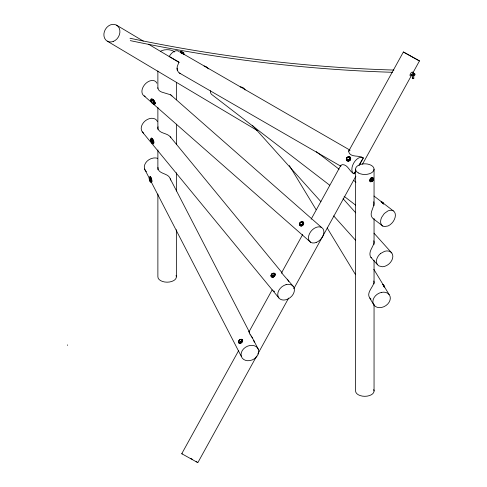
<?xml version="1.0" encoding="UTF-8"?>
<svg xmlns="http://www.w3.org/2000/svg" width="487" height="487" viewBox="0 0 487 487"><rect width="100%" height="100%" fill="white"/><g stroke="black" fill="none" stroke-linecap="round" stroke-linejoin="round"><path stroke-width="0.73" d="M150.081 180.939L150.879 182.436L151.56 182.534C153.149 180.391 149.052 172.842 149.692 179.447M384.243 287.233L383.817 285.12L383.062 285.09M158.111 126.809L157.794 128.051C159.079 133.858 166.913 132.671 170.207 136.737L281.608 272.19L282.831 274.303L293.314 286.423M153.697 102.514L153.679 102.069M152.845 141.918L152.699 140.901M157.977 167.443C157.739 174.389 168.386 172.721 170.261 178.79L249.411 332.073L249.107 331.525L249.064 331.903M346.628 159.279L346.988 157.678L348.479 156.948L349.958 158.111L349.593 159.712L348.102 160.442L346.628 159.279L348.102 160.442M347.761 160.15L349.252 159.419L349.611 157.818L349.958 158.111M299.706 224.203L300.095 222.632L301.538 221.859L302.993 222.991L302.604 224.568L301.155 225.335L299.706 224.203L301.155 225.335M300.753 225.006L302.196 224.239L302.591 222.662L302.993 222.991M151.11 99.171L151.122 100.827M238.66 341.618L239.166 340.151L240.615 339.384L241.564 340.078L241.984 340.504L241.479 341.971L240.03 342.738L238.66 341.618L240.03 342.738M239.61 342.312L241.065 341.545L241.564 340.078M271.192 275.386L271.728 273.956L273.219 273.231L274.169 273.931L274.558 274.382L274.029 275.819L272.537 276.543L271.192 275.386L272.537 276.543M272.148 276.092L273.639 275.368L274.169 273.931M256.655 356.058L197.85 462.65L181.754 453.72L238.721 350.457M249.015 331.799L272.172 289.832M281.358 273.177L302.677 234.533M311.132 219.211L340.9 165.245M348.619 151.256L403.382 51.993L419.471 60.924L412.86 72.916M257.757 354.055L288.627 298.093M293.777 288.767L355.887 176.178M362.505 164.186L411.758 74.913M359.053 165.495L363.369 158.019L362.998 157.672A9.241 5.333 -60 0 0 353.757 163.005A9.241 5.333 -60 0 0 353.757 173.676L354.244 173.829L355.76 171.205M180.701 52.127L181.109 51.421L183.843 52.973L183.435 53.673L180.878 52.188M182.035 52.858C180.555 51.847 182.047 53.436 182.302 52.133L181.109 51.421M182.649 52.261L182.241 52.961L181.895 52.821M183.258 53.613L183.843 52.973M354.426 173.062L355.187 171.747M359.248 164.776L362.87 158.561M149.893 177L150.057 176.763C151.451 178.108 152.017 180.72 151.347 182.552L150.544 181.56M271.448 274.729L271.868 274.23A2.405 1.638 -40.9 0 0 272.276 277.243A2.405 1.638 -40.9 0 0 275.295 274.546A2.405 1.638 -40.9 0 0 272.324 273.846M340.596 165.714L342.099 164.643C348.035 164.216 349.337 171.935 354.244 173.829M149.819 177.006C151.031 175.984 151.238 179.155 151.676 179.709M370.546 179.575L371.599 178.26L373.225 178.686L373.225 180.093L372.171 181.401L370.546 180.975L370.546 179.575L371.118 179.904L371.118 181.31M371.118 179.904L372.171 178.595L373.225 178.686M151.299 138.15L150.97 138.819L151.226 140.81M153.442 143.848C154.336 141.979 153.137 139.179 151.42 138.131M181.98 53.156L350.05 150.197M412.398 74.718C407.144 79.363 411.844 68.32 413.78 73.458M154.598 104.364L154.872 104.102C155.347 101.984 153.472 98.952 151.201 98.971M273.481 275.904L273.104 276.196A0.931 0.621 -47.9 0 1 272.513 276.403L272.343 276.366A0.931 0.621 -47.9 0 1 272.069 275.965M149.174 178.132L150.392 177.682L151.122 179.271L151.323 181.255L150.8 181.651L150.106 181.706L149.381 180.117L149.174 178.132L150.392 177.682M150.106 181.706L151.323 181.255M150.653 139.562L151.914 139.051L152.979 140.603L153.35 142.563L152.656 142.977L152.09 143.075L151.025 141.528L150.653 139.562L151.914 139.051M152.09 143.075L153.35 142.563M273.566 275.758L274.09 276.592L272.994 277.188L272.087 275.745M150.8 100.425L152.303 99.762L153.819 101.199L154.409 103.104L153.496 103.573L152.906 103.768L151.39 102.331L150.8 100.425L152.303 99.762M152.906 103.768L154.409 103.104M182.625 53.643L180.981 52.84L184.007 54.313L183.191 53.789M381.564 202.446L382.21 202.16L383.257 202.945L383.61 204.016M382.618 203.231L383.257 202.945M273.359 275.885L272.915 276.026A0.919 0.621 -47.9 0 1 272.416 275.916M151.713 99.957L153.228 101.393L153.819 101.199M151.39 102.331L151.987 102.136M151.347 139.154L152.413 140.7L152.979 140.603M151.025 141.528L151.591 141.425M149.704 177.737L150.428 179.332L151.122 179.271M149.381 180.117L150.069 180.056M349.788 150.13C348.613 149.844 348.795 151.634 348.923 152.273L349.587 153.728C353.215 157.417 359.345 155.018 363.369 158.019M393.904 70.061C305.215 67.407 216.8 56.547 129.986 38.254M392.4 72.295C304.326 69.544 216.532 58.75 130.309 40.628M383.555 286.064L384.31 286.094M154.507 102.55L155.079 102.568L155.189 103.621L154.209 104.443L152.102 103.001M370.546 180.975L372.171 181.401M412.909 73.147C417.803 73.342 413.414 78.218 410.985 74.517M154.391 104.382L152.821 103.524M382.782 226.029L384.31 226.565L388.005 225.974A9.241 6.033 -52.4 0 0 395.395 215.224A9.241 6.033 -52.4 0 0 388.005 210.883L384.31 213.495L381.607 217.427A9.241 6.033 -52.4 0 0 381.607 224.976L382.782 226.029L372.872 218.407C368.008 213.495 375.106 207.273 373.736 201.74M419.471 60.924L403.382 51.993M181.754 453.72L182.254 453.921M153.326 143.872L152.2 142.898M321.639 227.52L170.639 94.801L162.53 92.335A9.168 5.783 -8.1 0 1 158.196 89.145L157.879 87.763M180.78 52.115L180.007 51.701L181.828 52.809M190.667 458.377L192.207 459.235M182.302 52.133L183.666 52.906M181.334 52.444L182.436 53.095M181.249 52.377L184.135 54.1L182.838 53.296M181.913 53.071C179.8 51.932 183.459 53.887 182.412 53.436M371.599 178.26L372.171 178.595M372.652 179.758L373.225 180.093M179.423 73.032L340.882 166.244M182.241 53.339L179.886 51.932L182.716 53.509M183.952 54.313L180.793 52.499L181.876 53.156M116.557 25.166L143.306 41.103M148.523 44.214L179.179 62.482M107.243 41.133L257.276 130.534M196.103 461.475L197.205 462.145M412.367 73.604L411.399 75.138L411.235 74.627M412.933 74L414.181 74.255L413.834 74.761M152.656 100.681L153.082 101.01M241.984 340.504L240.615 339.384M273.609 273.682L274.558 274.382M205.611 66.561L208.619 68.868M316.258 151.64L339.11 169.208M353.544 180.312L355.948 182.156M373.986 196.03L393.228 210.828M329.644 185.17L212.216 94.874A9.32 5.345 -50.8 0 1 210.597 92.542L210.542 91.739M344.096 196.279L355.534 205.082M301.538 221.859L301.94 222.188M300.095 222.632L300.497 222.955M302.196 224.239L302.604 224.568M373.736 281.042A9.168 5.57 -8.9 0 1 374.053 282.478C372.811 287.799 364.866 294.111 370.978 299.146M348.479 156.948L348.826 157.24M349.252 159.419L349.593 159.712M346.988 157.678L347.334 157.971M373.736 240.84A9.168 5.698 -8.5 0 1 374.053 242.307L373.736 244.078L370.917 249.825A9.119 5.911 -53 0 0 370.911 257.367L371.35 257.745M144.17 95.945L310.718 242.331M170.639 94.801L171.978 95.994M178.82 51.47L178.449 51.123A9.241 5.333 -60 0 0 169.208 56.462L178.966 62.093L177.274 66.451L177.049 68.533A9.241 5.333 -60 0 0 177.274 70.359M152.139 140L152.583 140.621M241.065 341.545L241.479 341.971M273.724 290.812L274.565 291.725M343.073 198.726L355.747 212.849M373.998 233.176L391.743 252.942M252.351 125.311L320.951 201.721M333.656 215.869L355.504 240.207M370.917 257.367L377.535 264.739M273.639 275.368L274.029 275.819M271.728 273.956L272.117 274.406M142.301 131.898L278.856 297.928M250.02 334.216L252.449 337.996M251.085 335.939L252.193 337.509M287.379 279.203L288.803 281.425M373.821 269.323L389.156 294.605M289.321 165.525L316.136 209.727M327.173 227.928L355.565 274.735M369.755 298.123L374.046 305.203M151.402 101.546L151.798 102.264M151.621 102.325L150.793 100.225L150.927 99.232C153.082 97.99 154.988 101.442 155.189 103.262M253.727 340.443L258.469 349.617A9.241 7.232 -27.3 0 1 247.621 360.721A9.241 7.232 -27.3 0 1 243.652 348.783A9.241 7.232 -27.3 0 1 258.469 349.617M252.418 337.941L253.757 340.498M144.59 169.056L149.46 178.498M151.201 181.864L241.357 356.466M249.314 332.828L250.056 334.246M151.317 141.589L152.419 143.428L153.612 143.817C154.507 141.948 153.308 139.148 151.591 138.101L150.8 138.85L151.049 140.84M150.733 179.015L151 180.391M153.228 101.393L153.819 103.299M249.021 331.872L249.356 332.858M253.849 340.675L254.269 342.136M281.602 272.19L281.803 272.939M151.822 181.864L151.707 179.867M152.413 140.7L152.784 142.661M210.36 90.716L210.554 91.812M170.261 178.79L170.456 180.044M177.091 68.15L177.621 70.56A9.174 5.241 -69.2 0 0 180.744 73.427M67.529 344.863L67.59 345.417M150.428 179.332L150.635 181.316M413.78 73.257L413.78 78.352M412.331 75.065L412.331 78.358M374.053 169.147L374.053 205.611M374.053 218.529L374.053 244.358M374.053 260.314L374.053 283.86M374.053 304.375L374.053 390.982M355.571 169.147L355.571 390.982A9.241 5.333 0 0 0 369.432 395.602L371.35 394.756A9.241 5.333 0 0 0 373.736 389.6M176.361 82.358L176.361 99.835M176.361 124.142L176.361 144.657M176.361 172.763L176.361 191.001M176.361 229.742L176.361 276.847M157.879 70.962L157.879 88.439M157.879 107.432L157.879 129.463M157.879 149.972L157.879 169.726M157.879 194.039L157.879 276.847A9.241 5.333 0 0 0 171.741 281.468L173.658 280.622A9.241 5.333 0 0 0 176.05 275.465M241.321 340.93A0.925 0.627 -44.5 0 1 241.308 341.125M240.98 341.716A0.925 0.627 -44.5 0 1 240.791 341.868M239.781 339.993A2.405 1.638 -44.5 0 1 242.715 340.65A2.405 1.638 -44.5 0 1 239.787 343.445A2.405 1.638 -44.5 0 1 239.33 340.425M347.998 159.633A0.925 0.767 -49.4 0 1 347.834 159.517M349.118 159.468A0.925 0.767 -49.4 0 1 348.936 159.626M347.937 159.602A0.925 0.767 -49.4 0 1 347.815 159.444M273.682 275.38A0.925 0.627 -40.9 0 1 273.517 275.557M301.678 221.731A2.405 1.851 -51 0 1 303.474 224.458A2.405 1.851 -51 0 1 299.864 225.396M299.657 224.933A2.405 1.851 -51 0 1 299.657 223.831M299.87 223.265A2.405 1.851 -51 0 1 301.143 221.938M382.642 284.639A2.405 0.889 -87.9 0 1 383.847 286.368M382.642 284.438A2.405 0.889 -87.9 0 1 383.616 286.362M381.053 201.892A2.405 1.199 66 0 1 383.36 204.029M381.516 201.965A2.405 1.199 66 0 1 382.934 203.536M204.083 66.025A9.241 6.033 -52.4 0 1 206.786 67.614M371.039 179.514A0.925 0.536 -60 0 1 371.301 179.119M371.465 178.966A0.925 0.536 -60 0 1 371.8 178.814M371.398 181.511A2.405 1.388 -60 0 1 369.724 180.178A2.405 1.388 -60 0 1 371.977 177.371A2.405 1.388 -60 0 1 372.865 179.679M372.598 180.245A2.405 1.388 -60 0 1 371.837 181.188M413.67 78.036A0.737 0.426 0 0 1 413.469 78.626A0.737 0.426 0 0 1 412.44 78.51A0.737 0.426 0 0 1 412.647 77.92M146.362 171.649A9.241 7.232 -27.3 0 1 150.854 158.738L153.143 158.086A9.241 7.232 -27.3 0 1 157.575 158.336M157.38 121.415A9.241 6.818 -39.4 0 0 149.533 118.603L147.372 119.449A9.241 6.818 -39.4 0 0 143.628 133.097M170.207 136.737A9.229 6.964 -35.7 0 1 170.84 137.784M156.887 83.21A9.241 6.307 -48.7 0 0 149.631 80.994L147.628 82.011A9.241 6.307 -48.7 0 0 142.021 90.113A9.241 6.307 -48.7 0 0 145.199 96.402M240.194 86.905A9.241 6.696 -41.9 0 1 245.101 89.949M349.045 159.529A0.925 0.749 -47.2 0 1 348.856 159.687M160.588 51.238A9.241 5.333 0 0 1 174.693 51.951M350.397 159.669L349.52 160.71L348.917 160.217L350.397 159.663M380.536 253.532L378.837 255.243A9.241 6.696 -41.9 0 0 378.837 265.914L382.514 266.766L384.639 266.389A9.241 6.696 -41.9 0 0 392.845 256.387A9.241 6.696 -41.9 0 0 384.639 251.298L380.536 253.532M286.082 284.627L283.921 285.479A9.241 6.818 -39.4 0 0 277.736 294.465A9.241 6.818 -39.4 0 0 283.921 300.059L286.082 299.718A9.241 6.818 -39.4 0 0 294.428 289.887A9.241 6.818 -39.4 0 0 286.082 284.627M381.601 292.358L379.343 293.071A9.241 7.122 -31.2 0 0 372.878 301.666A9.241 7.122 -31.2 0 0 379.343 307.65L381.601 307.449A9.241 7.122 -31.2 0 0 390.324 298.141A9.241 7.122 -31.2 0 0 381.601 292.358M240.353 343.238A2.405 1.638 -44.5 0 0 242.398 339.786A2.405 1.638 -44.5 0 0 238.843 340.797A2.405 1.638 -44.5 0 0 240.353 343.238M348.528 161.033A2.405 1.991 -49.4 0 0 350.317 157.344A2.405 1.991 -49.4 0 0 346.549 158.153A2.405 1.991 -49.4 0 0 348.528 161.033M348.631 161.118A2.405 1.991 -49.4 0 0 350.421 157.435A2.405 1.991 -49.4 0 0 346.659 158.245A2.405 1.991 -49.4 0 0 348.631 161.118M272.86 277.036A2.405 1.638 -40.9 0 0 274.991 273.682A2.405 1.638 -40.9 0 0 271.362 274.613A2.405 1.638 -40.9 0 0 272.86 277.036M301.544 225.895A2.405 1.851 -51 0 0 303.358 222.224A2.405 1.851 -51 0 0 299.748 223.162A2.405 1.851 -51 0 0 301.544 225.895M372.007 181.292A2.405 1.388 -60 0 0 372.774 177.572A2.405 1.388 -60 0 0 369.931 180.093A2.405 1.388 -60 0 0 372.007 181.292M316.179 242.471A9.241 6.307 -48.7 0 0 322.869 228.616A9.241 6.307 -48.7 0 0 309.488 233.687A9.241 6.307 -48.7 0 0 316.179 242.471M113.228 41.462A9.241 7.542 -59.2 0 0 118.091 26.414A9.241 7.542 -59.2 0 0 104.382 31.57A9.241 7.542 -59.2 0 0 113.228 41.462M358.28 172.922A9.241 5.333 0 0 0 373.736 170.529A9.241 5.333 0 0 0 362.419 163.991A9.241 5.333 0 0 0 358.28 172.922"/></g></svg>
